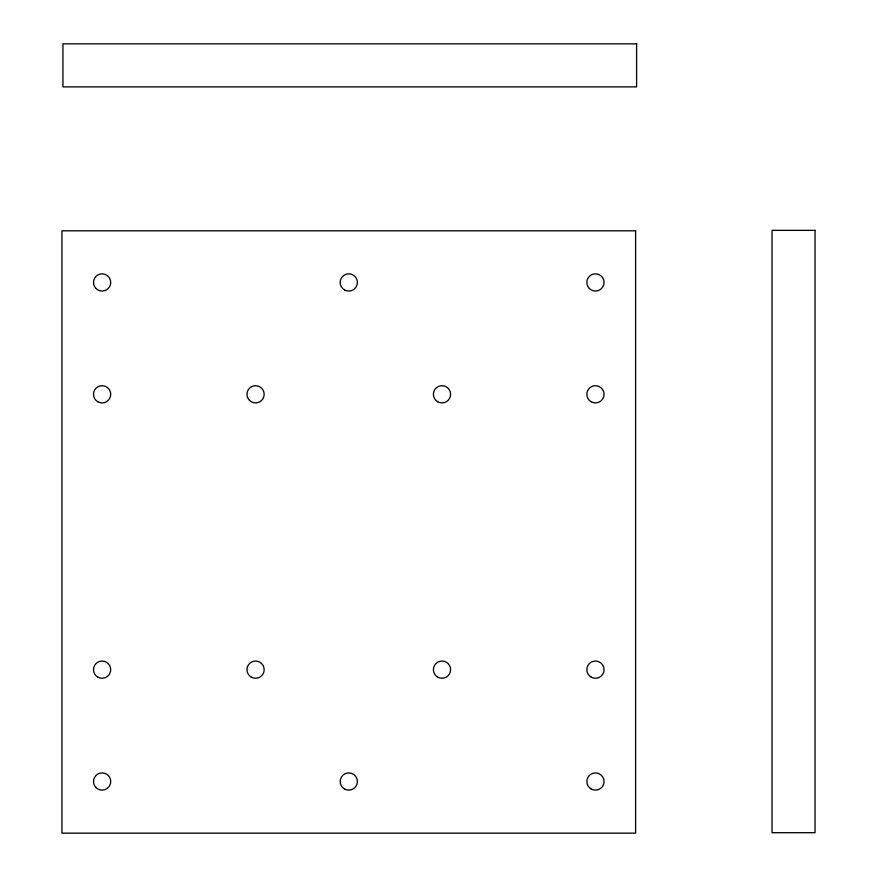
<?xml version="1.0" encoding="UTF-8"?>
<svg xmlns="http://www.w3.org/2000/svg" width="877" height="877" viewBox="0 0 877 877"><rect width="100%" height="100%" fill="white"/><g stroke="black" fill="none" stroke-linecap="round" stroke-linejoin="round"><path stroke-width="1.32" d="M636.592 43.85L62.936 43.85L62.936 86.878L636.592 86.878L636.592 43.85M815.051 230.355L772.023 230.355L772.023 832.701L815.051 832.701L815.051 230.355M635.606 230.804L61.949 230.804L61.949 833.15L635.606 833.15L635.606 230.804M96.021 787.601A8.606 8.606 0 0 0 110.414 783.753A8.606 8.606 0 0 0 99.879 773.207A8.606 8.606 0 0 0 96.021 787.601M591.153 788.971A8.606 8.606 0 0 0 604.056 781.517A8.606 8.606 0 0 0 591.153 774.073A8.606 8.606 0 0 0 591.153 788.971M589.366 288.522A8.606 8.606 0 0 0 603.76 284.663A8.606 8.606 0 0 0 593.225 274.128A8.606 8.606 0 0 0 589.366 288.522M96.021 288.522A8.606 8.606 0 0 0 110.414 284.663A8.606 8.606 0 0 0 99.879 274.128A8.606 8.606 0 0 0 96.021 288.522M591.153 677.11A8.606 8.606 0 0 0 604.056 669.655A8.606 8.606 0 0 0 591.153 662.201A8.606 8.606 0 0 0 591.153 677.11M97.796 677.11A8.606 8.606 0 0 0 110.71 669.655A8.606 8.606 0 0 0 97.796 662.201A8.606 8.606 0 0 0 97.796 677.11M97.796 401.754A8.606 8.606 0 0 0 110.71 394.299A8.606 8.606 0 0 0 97.796 386.845A8.606 8.606 0 0 0 97.796 401.754M591.153 401.754A8.606 8.606 0 0 0 604.056 394.299A8.606 8.606 0 0 0 591.153 386.845A8.606 8.606 0 0 0 591.153 401.754M344.475 788.971A8.606 8.606 0 0 0 357.388 781.517A8.606 8.606 0 0 0 344.475 774.073A8.606 8.606 0 0 0 344.475 788.971M344.475 289.892A8.606 8.606 0 0 0 357.388 282.438A8.606 8.606 0 0 0 344.475 274.983A8.606 8.606 0 0 0 344.475 289.892M437.7 677.11A8.606 8.606 0 0 0 450.603 669.655A8.606 8.606 0 0 0 437.7 662.201A8.606 8.606 0 0 0 437.7 677.11M251.26 677.11A8.606 8.606 0 0 0 264.163 669.655A8.606 8.606 0 0 0 251.26 662.201A8.606 8.606 0 0 0 251.26 677.11M249.474 400.383A8.606 8.606 0 0 0 263.867 396.525A8.606 8.606 0 0 0 253.332 385.99A8.606 8.606 0 0 0 249.474 400.383M437.7 401.754A8.606 8.606 0 0 0 450.603 394.299A8.606 8.606 0 0 0 437.7 386.845A8.606 8.606 0 0 0 437.7 401.754"/></g></svg>
